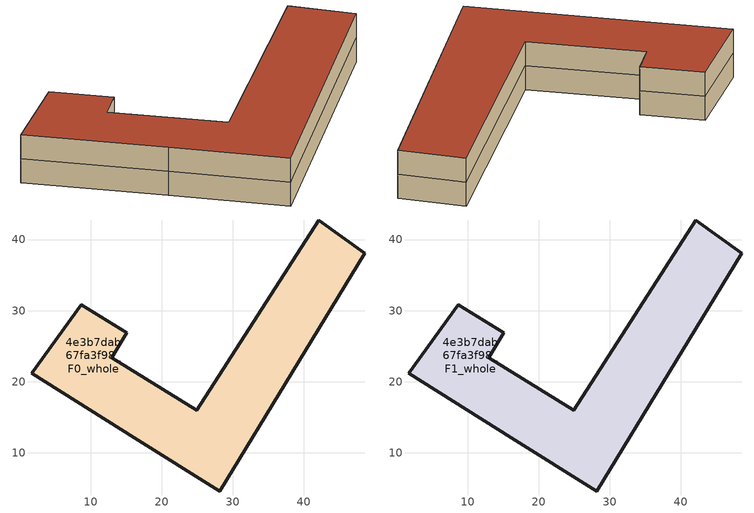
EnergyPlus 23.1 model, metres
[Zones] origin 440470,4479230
4e3b7dab67fa3f98_F0_whole
 floor ground (EU_floor_Construction): 48.57,38.08 28.16,4.65 16.15,12.16 1.7,21.19 8.71,30.83 15.11,26.9 12.95,23.35 24.89,16.03 42.05,42.75 z0
 wall outside (EU_wall_Construction): 42.05,42.75 24.89,16.03 12.95,23.35 15.11,26.9 8.71,30.83 1.7,21.19 16.15,12.16 28.16,4.65 48.57,38.08 42.05,42.75 z0:3
4e3b7dab67fa3f98_F1_whole
 floor to 4e3b7dab67fa3f98_F0_whole (EU_floor_Construction): 48.57,38.08 28.16,4.65 16.15,12.16 1.7,21.19 8.71,30.83 15.11,26.9 12.95,23.35 24.89,16.03 42.05,42.75 z3
 wall outside (EU_wall_Construction): 42.05,42.75 24.89,16.03 12.95,23.35 15.11,26.9 8.71,30.83 1.7,21.19 16.15,12.16 28.16,4.65 48.57,38.08 42.05,42.75 z3:6
 roof outside (EU_roof_Construction): 28.16,4.65 48.57,38.08 42.05,42.75 24.89,16.03 12.95,23.35 15.11,26.9 8.71,30.83 1.7,21.19 16.15,12.16 z6
[Building]
EU S2 Campaign: North Axis=0; Terrain=City; Solar Distribution=FullExterior
[Site:Location]
Madrid: Latitude=40.5; Longitude=-3.5; Time Zone=1; Elevation=609
[SizingPeriod:WeatherFileDays]
AnnualSizingPeriod: Begin Month=1; Begin Day of Month=1; End Month=12; End Day of Month=31; Day of Week for Start Day=Monday; Use Weather File Daylight Saving Period=No; Use Weather File Rain and Snow Indicators=No
[MATERIAL]
EU_InternalMass_Material: Roughness=MediumRough; Thickness=0.1; Conductivity=1; Density=1800; Specific Heat=900; Thermal Absorptance=0.9; Solar Absorptance=0.7; Visible Absorptance=0.7
[MATERIAL:NOMASS] Roughness=MediumRough; Thermal Absorptance=0.9; Solar Absorptance=0.7; Visible Absorptance=0.7
Name | Thermal Resistance
EU_wall_NoMass; EU_roof_NoMass | 2.16768
EU_floor_NoMass | 1.14339
[CONSTRUCTION]
EU_wall_Construction: EU_wall_NoMass
EU_roof_Construction: EU_roof_NoMass
EU_floor_Construction: EU_floor_NoMass
EU_InternalMass_Construction: EU_InternalMass_Material
[ZONE] Type=1; Multiplier=1; Ceiling Height=autocalculate; Volume=1613.58; Floor Area=autocalculate; Part of Total Floor Area=Yes
4e3b7dab67fa3f98_F0_whole; 4e3b7dab67fa3f98_F1_whole
[INTERNALMASS] Construction=EU_InternalMass_Construction; Surface Area=537.86
Name | Zone or ZoneList
4e3b7dab67fa3f98_F0_whole_EU_InternalMass | 4e3b7dab67fa3f98_F0_whole
4e3b7dab67fa3f98_F1_whole_EU_InternalMass | 4e3b7dab67fa3f98_F1_whole
[OTHEREQUIPMENT] Fuel Type=Electricity; Design Level Calculation Method=Watts/Area; Power per Zone Floor Area=1; Fraction Latent=0; Fraction Radiant=0; Fraction Lost=0; Carbon Dioxide Generation Rate=0; EndUse Subcategory=EU_Step8_InternalGains
Name | Zone or ZoneList or Space or SpaceList | Schedule
EU_Step8_InternalGain_4e3b7dab67fa3f98_F0_whole_f000 | 4e3b7dab67fa3f98_F0_whole | EU_Step8_GainSchedule_4e3b7dab67fa3f98_F0_whole_f000
EU_Step8_InternalGain_4e3b7dab67fa3f98_F1_whole_f000 | 4e3b7dab67fa3f98_F1_whole | EU_Step8_GainSchedule_4e3b7dab67fa3f98_F1_whole_f000
[ZONEVENTILATION:DESIGNFLOWRATE] Schedule=EU_AlwaysOn; Design Flow Rate Calculation Method=AirChanges/Hour; Air Changes per Hour=0.480546; Ventilation Type=Natural; Fan Pressure Rise=0; Fan Total Efficiency=1; Constant Term Coefficient=1; Temperature Term Coefficient=0; Velocity Term Coefficient=0; Velocity Squared Term Coefficient=0; Minimum Indoor Temperature=-100; Maximum Indoor Temperature=100; Delta Temperature=-100; Minimum Outdoor Temperature=-100; Maximum Outdoor Temperature=100; Maximum Wind Speed=40
Name | Zone or ZoneList or Space or SpaceList
EU_ConstantAir_4e3b7dab67fa3f98_F0_whole | 4e3b7dab67fa3f98_F0_whole
EU_ConstantAir_4e3b7dab67fa3f98_F1_whole | 4e3b7dab67fa3f98_F1_whole
[HVACTEMPLATE:THERMOSTAT] Constant Heating Setpoint=20; Constant Cooling Setpoint=50
EU_HeatOnly_4e3b7dab67fa3f98_F0_whole; EU_HeatOnly_4e3b7dab67fa3f98_F1_whole
[HVACTEMPLATE:ZONE:IDEALLOADSAIRSYSTEM] System Availability Schedule=EU_AlwaysOn; Maximum Heating Supply Air Temperature=50; Minimum Cooling Supply Air Temperature=13; Maximum Heating Supply Air Humidity Ratio=0.0156; Minimum Cooling Supply Air Humidity Ratio=0.0077; Heating Limit=NoLimit; Cooling Limit=NoLimit; Heating Availability Schedule=EU_AlwaysOn; Cooling Availability Schedule=EU_CoolingOff; Dehumidification Control Type=ConstantSensibleHeatRatio; Cooling Sensible Heat Ratio=0.7; Dehumidification Setpoint=60; Humidification Control Type=None; Humidification Setpoint=30; Outdoor Air Method=None; Outdoor Air Flow Rate per Person=0.00944; Outdoor Air Flow Rate per Zone Floor Area=0; Outdoor Air Flow Rate per Zone=0; Demand Controlled Ventilation Type=None; Outdoor Air Economizer Type=NoEconomizer; Heat Recovery Type=None; Sensible Heat Recovery Effectiveness=0.7; Latent Heat Recovery Effectiveness=0.65
Name | Template Thermostat
4e3b7dab67fa3f98_F0_whole | EU_HeatOnly_4e3b7dab67fa3f98_F0_whole
4e3b7dab67fa3f98_F1_whole | EU_HeatOnly_4e3b7dab67fa3f98_F1_whole
[SIZING:ZONE] Zone Cooling Design Supply Air Temperature Input Method=SupplyAirTemperature; Zone Cooling Design Supply Air Temperature=13; Zone Heating Design Supply Air Temperature Input Method=SupplyAirTemperature; Zone Heating Design Supply Air Temperature=50; Zone Cooling Design Supply Air Humidity Ratio=0.008; Zone Heating Design Supply Air Humidity Ratio=0.008; Cooling Design Air Flow Method=DesignDay; Cooling Design Air Flow Rate=0; Cooling Minimum Air Flow per Zone Floor Area=0.000762; Cooling Minimum Air Flow=0; Cooling Minimum Air Flow Fraction=0.2; Heating Design Air Flow Method=DesignDay; Heating Design Air Flow Rate=0; Heating Maximum Air Flow per Zone Floor Area=0.002032; Heating Maximum Air Flow=0.141576; Heating Maximum Air Flow Fraction=0.3; Account for Dedicated Outdoor Air System=No; Dedicated Outdoor Air System Control Strategy=NeutralSupplyAir; Dedicated Outdoor Air Low Setpoint Temperature for Design=autosize; Dedicated Outdoor Air High Setpoint Temperature for Design=autosize; Zone Load Sizing Method=Sensible Load Only No Latent Load; Zone Latent Cooling Design Supply Air Humidity Ratio Input Method=HumidityRatioDifference; Zone Cooling Design Supply Air Humidity Ratio Difference=0.005; Zone Latent Heating Design Supply Air Humidity Ratio Input Method=HumidityRatioDifference; Zone Humidification Design Supply Air Humidity Ratio Difference=0.005
4e3b7dab67fa3f98_F0_whole; 4e3b7dab67fa3f98_F1_whole
[SCHEDULE:CONSTANT]
Name | Hourly Value
EU_AlwaysOn | 1
EU_CoolingOff | 0
[SCHEDULE:FILE] Column Number=1; Rows to Skip at Top=0; Number of Hours of Data=8760; Column Separator=Comma; Interpolate to Timestep=No; Minutes per Item=60; Adjust Schedule for Daylight Savings=Yes
Name | File
EU_Step8_GainSchedule_4e3b7dab67fa3f98_F0_whole_f000 | C:\Users\o_iseri\Desktop\OpenUBEM\openubem\outputs\eu_evidence\EU-11\ES-MAD-BERRUGUETE\idfs\4e3b7dab67fa3f98\4e3b7dab67fa3f98_F0_whole_f000_gain.csv
EU_Step8_GainSchedule_4e3b7dab67fa3f98_F1_whole_f000 | C:\Users\o_iseri\Desktop\OpenUBEM\openubem\outputs\eu_evidence\EU-11\ES-MAD-BERRUGUETE\idfs\4e3b7dab67fa3f98\4e3b7dab67fa3f98_F1_whole_f000_gain.csv
